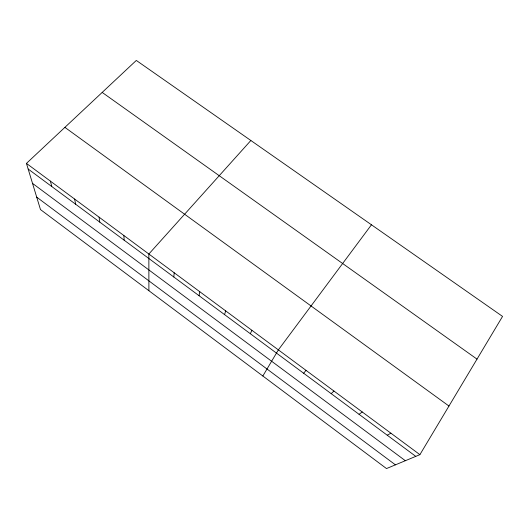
<?xml version="1.0" encoding="UTF-8"?>
<svg xmlns="http://www.w3.org/2000/svg" width="529" height="529" viewBox="0 0 529 529"><rect width="100%" height="100%" fill="white"/><g stroke="black" fill="none" stroke-linecap="round" stroke-linejoin="round"><path stroke-width="0.79" d="M173.816 277.004L174.173 272.752M199.043 295.704L199.777 291.704M224.561 314.616L225.678 310.873M250.362 333.746L251.87 330.268M262.853 376.013L278.366 349.881L371.457 224.785M419.9 454.656L502.55 316.408L136.31 60.438L26.45 163.395L40.482 209.57L386.501 468.562L419.9 454.656L26.45 163.395M303.666 373.262L305.993 370.333M250.858 140.496L148.861 254.013L148.9 290.719M331.194 393.669L333.951 391.03M359.052 414.319L362.253 411.979M387.248 435.215L390.898 433.185M102.183 92.416L477.013 359.125M64.895 127.363L448.969 406.034M28.163 169.035L415.781 456.368M32.527 183.391L405.353 460.713M36.706 197.138L395.428 464.846M50.394 181.116L51.782 186.539M74.602 199.036L75.654 204.24M99.075 217.154L99.789 222.127M123.832 235.478L124.189 240.219"/></g></svg>
